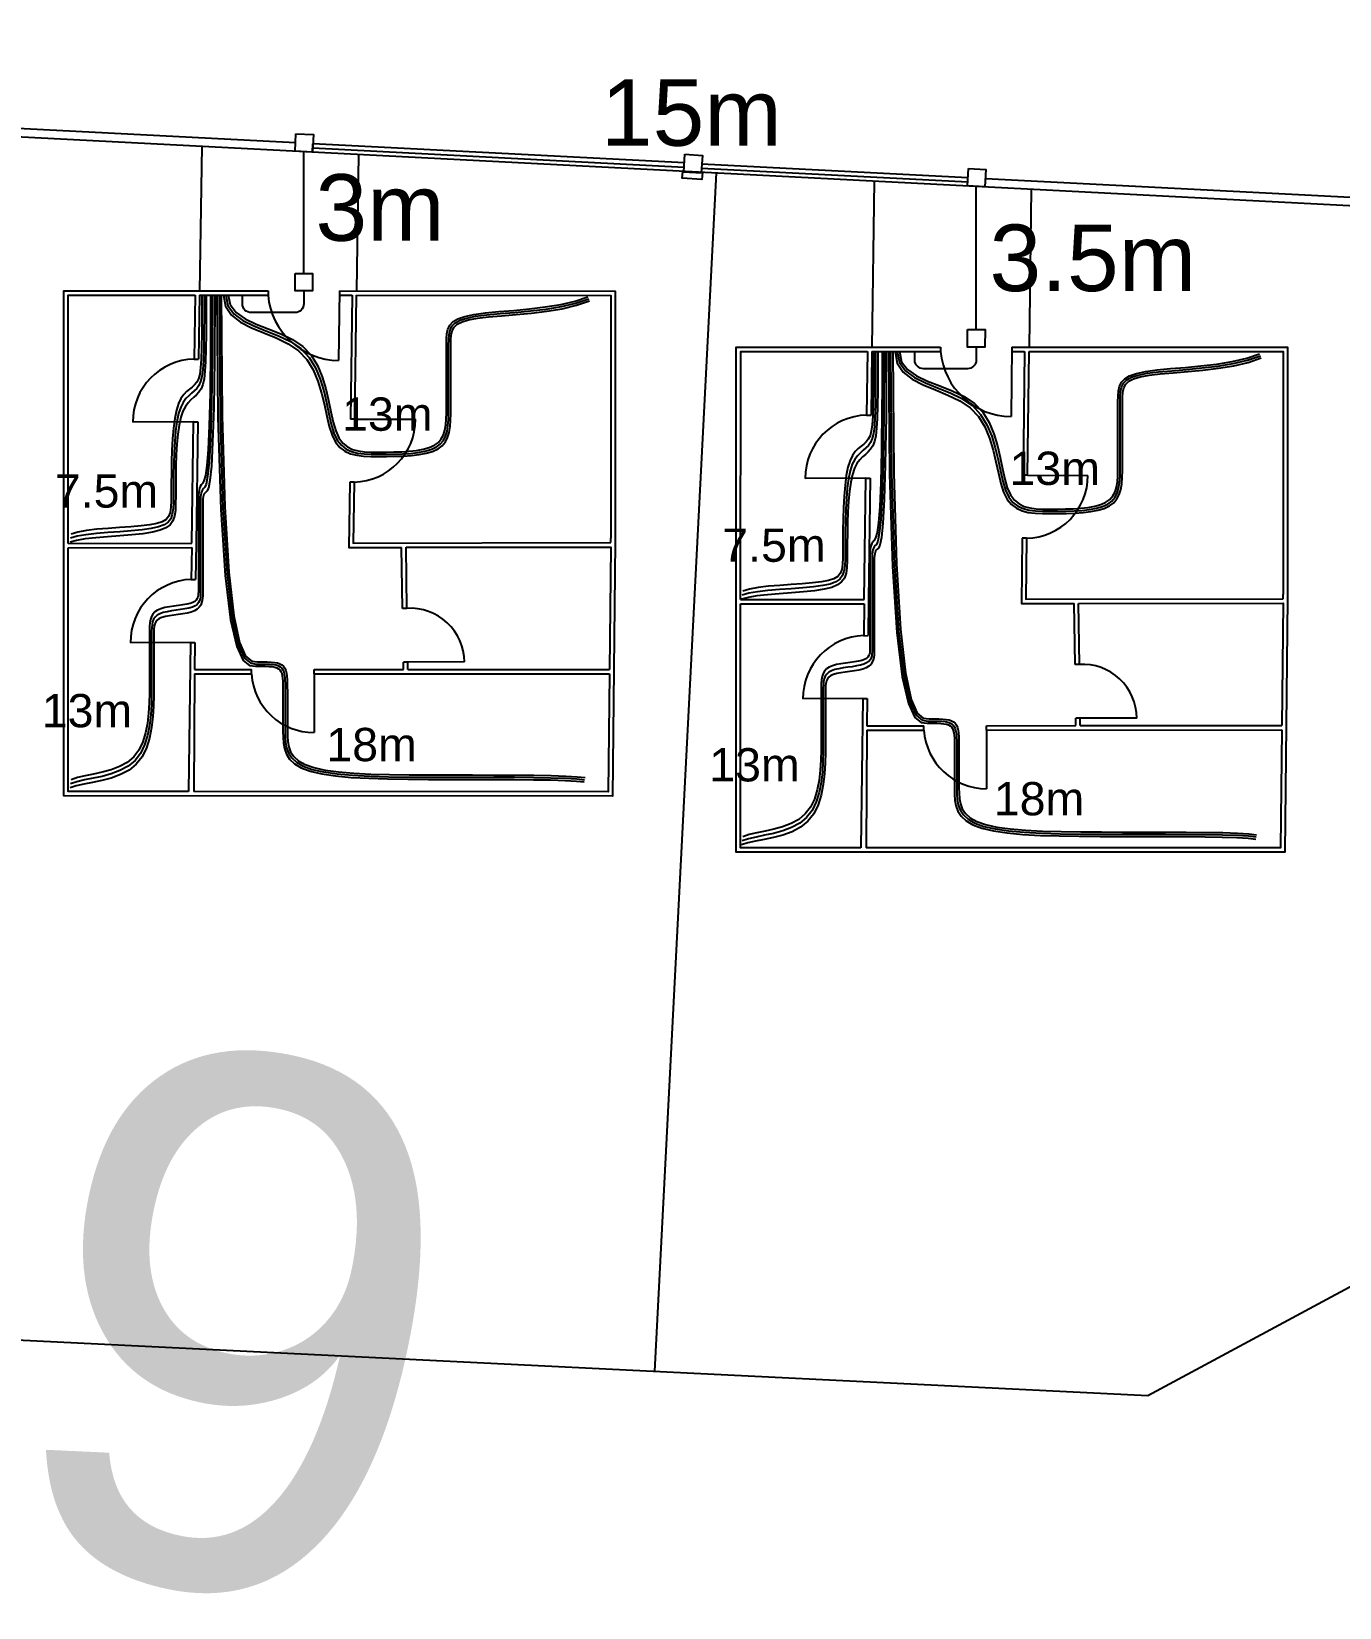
# Model space of a CAD drawing. Header units: millimetres. Extents: x 68 to 789, y 45 to 125.
# Drawn here: x 257.86 to 287.72, y 82.82 to 118.79 of the extents above; entities that cross this region are included whole.
import ezdxf

# ---------------------------------------------------------------- set-up
doc = ezdxf.new("R2010")
doc.units = ezdxf.units.MM
for name, color, linetype in [('CI', 3, 'Continuous'), ('CP', 1, 'Continuous'), ('CS', 2, 'Continuous'), ('Finca', 7, 'Continuous')]:
    doc.layers.add(name, color=color, linetype=linetype)
doc.styles.get("Standard").update_dxf_attribs({"font": 'arial.ttf'})

msp = doc.modelspace()

# ---------------------------------------------------------------- linework, layer by layer
at = {"layer": 'CI'}
for points in [[(262.042, 112.772), (262.036, 111.316), (262.019, 110.206), (261.995, 109.41), (261.965, 108.874), (261.931, 108.545), (261.897, 108.371), (261.865, 108.299), (261.836, 108.276), (261.813, 108.257), (261.796, 108.233), (261.784, 108.204), (261.776, 108.169), (261.771, 108.127), (261.769, 108.079), (261.768, 108.023), (261.768, 107.958), (261.768, 107.885), (261.768, 107.805), (261.768, 107.717), (261.768, 107.623), (261.768, 107.524), (261.768, 107.42), (261.768, 107.313), (261.768, 107.203), (261.768, 107.092), (261.768, 106.98), (261.768, 106.87), (261.768, 106.763), (261.768, 106.66), (261.768, 106.562), (261.768, 106.472), (261.768, 106.391), (261.768, 106.32), (261.768, 106.257), (261.768, 106.201), (261.768, 106.15), (261.768, 106.103), (261.768, 106.057), (261.768, 106.011), (261.768, 105.962), (261.767, 105.911), (261.765, 105.857), (261.758, 105.803), (261.744, 105.749), (261.722, 105.697), (261.689, 105.649), (261.643, 105.606), (261.582, 105.57), (261.504, 105.541), (261.413, 105.519), (261.314, 105.501), (261.21, 105.486), (261.106, 105.472), (261.006, 105.458), (260.915, 105.441), (260.838, 105.419), (260.776, 105.393), (260.73, 105.359), (260.697, 105.319), (260.675, 105.271), (260.662, 105.216), (260.655, 105.152), (260.652, 105.08), (260.652, 104.999), (260.652, 104.908), (260.652, 104.805), (260.652, 104.69), (260.652, 104.56), (260.652, 104.414), (260.652, 104.251), (260.652, 104.068), (260.652, 103.864), (260.651, 103.639), (260.646, 103.398), (260.631, 103.151), (260.602, 102.903), (260.554, 102.664), (260.483, 102.439), (260.384, 102.238), (260.252, 102.067), (260.086, 101.933), (259.892, 101.83), (259.681, 101.752), (259.464, 101.694), (259.251, 101.649), (259.052, 101.611), (258.878, 101.573), (258.739, 101.529)], [(261.848, 112.772), (261.848, 112.32), (261.846, 111.891), (261.842, 111.54), (261.833, 111.26), (261.819, 111.039), (261.799, 110.868), (261.77, 110.738), (261.732, 110.639), (261.683, 110.562), (261.626, 110.499), (261.564, 110.443), (261.499, 110.385), (261.434, 110.318), (261.372, 110.234), (261.315, 110.126), (261.267, 109.986), (261.229, 109.809), (261.2, 109.602), (261.179, 109.372), (261.165, 109.128), (261.157, 108.88), (261.153, 108.636), (261.151, 108.404), (261.151, 108.194), (261.15, 108.012), (261.143, 107.857), (261.123, 107.728), (261.085, 107.62), (261.022, 107.533), (260.928, 107.462), (260.797, 107.407), (260.623, 107.363), (260.403, 107.329), (260.149, 107.302), (259.875, 107.279), (259.596, 107.258), (259.329, 107.236), (259.086, 107.21), (258.885, 107.177), (258.739, 107.136)], [(261.798, 112.772), (261.798, 112.322), (261.796, 111.899), (261.792, 111.558), (261.783, 111.288), (261.769, 111.079), (261.749, 110.921), (261.72, 110.803), (261.682, 110.714), (261.633, 110.645), (261.576, 110.589), (261.514, 110.536), (261.449, 110.479), (261.384, 110.412), (261.322, 110.327), (261.265, 110.215), (261.217, 110.07), (261.179, 109.886), (261.15, 109.67), (261.129, 109.432), (261.115, 109.18), (261.107, 108.925), (261.103, 108.675), (261.101, 108.439), (261.101, 108.227), (261.1, 108.047), (261.093, 107.896), (261.074, 107.772), (261.037, 107.672), (260.977, 107.593), (260.887, 107.531), (260.761, 107.483), (260.593, 107.447), (260.382, 107.418), (260.136, 107.395), (259.872, 107.375), (259.602, 107.355), (259.341, 107.333), (259.102, 107.306), (258.901, 107.272), (258.75, 107.228)], [(261.992, 112.772), (261.986, 111.349), (261.969, 110.263), (261.945, 109.484), (261.915, 108.959), (261.881, 108.636), (261.847, 108.463), (261.815, 108.388), (261.786, 108.359), (261.763, 108.333), (261.746, 108.301), (261.734, 108.263), (261.726, 108.219), (261.721, 108.168), (261.719, 108.111), (261.718, 108.046), (261.718, 107.975), (261.718, 107.897), (261.718, 107.812), (261.718, 107.721), (261.718, 107.625), (261.718, 107.525), (261.718, 107.42), (261.718, 107.313), (261.718, 107.203), (261.718, 107.092), (261.718, 106.98), (261.718, 106.87), (261.718, 106.763), (261.718, 106.66), (261.718, 106.562), (261.718, 106.472), (261.718, 106.391), (261.718, 106.32), (261.718, 106.257), (261.718, 106.202), (261.718, 106.153), (261.718, 106.107), (261.718, 106.064), (261.718, 106.022), (261.718, 105.979), (261.717, 105.935), (261.715, 105.889), (261.708, 105.843), (261.694, 105.799), (261.672, 105.756), (261.639, 105.717), (261.593, 105.682), (261.532, 105.653), (261.454, 105.63), (261.363, 105.611), (261.264, 105.596), (261.16, 105.582), (261.056, 105.567), (260.956, 105.55), (260.865, 105.529), (260.788, 105.503), (260.726, 105.469), (260.68, 105.427), (260.647, 105.378), (260.625, 105.321), (260.612, 105.257), (260.605, 105.184), (260.602, 105.104), (260.602, 105.015), (260.602, 104.919), (260.602, 104.812), (260.602, 104.695), (260.602, 104.564), (260.602, 104.419), (260.602, 104.258), (260.602, 104.079), (260.602, 103.88), (260.601, 103.662), (260.596, 103.43), (260.582, 103.192), (260.554, 102.953), (260.509, 102.723), (260.442, 102.508), (260.348, 102.314), (260.222, 102.151), (260.064, 102.021), (259.879, 101.923), (259.678, 101.848), (259.469, 101.791), (259.263, 101.747), (259.068, 101.708), (258.894, 101.668), (258.751, 101.621)], [(261.948, 112.772), (261.948, 112.636), (261.948, 112.518), (261.948, 112.431), (261.948, 112.37), (261.947, 112.327), (261.947, 112.297), (261.947, 112.273), (261.947, 112.248), (261.947, 112.218), (261.947, 112.183), (261.947, 112.145), (261.947, 112.105), (261.947, 112.065), (261.946, 112.027), (261.946, 111.992), (261.946, 111.962), (261.946, 111.938), (261.946, 111.919), (261.946, 111.903), (261.946, 111.888), (261.946, 111.872), (261.946, 111.854), (261.945, 111.831), (261.945, 111.802), (261.944, 111.766), (261.944, 111.724), (261.943, 111.68), (261.943, 111.638), (261.942, 111.599), (261.942, 111.567), (261.942, 111.546), (261.942, 111.537), (261.936, 110.541), (261.919, 109.792), (261.895, 109.253), (261.865, 108.888), (261.831, 108.66), (261.797, 108.534), (261.765, 108.474), (261.736, 108.442), (261.713, 108.409), (261.696, 108.369), (261.684, 108.322), (261.676, 108.269), (261.671, 108.209), (261.669, 108.142), (261.668, 108.07), (261.668, 107.992), (261.668, 107.908), (261.668, 107.819), (261.668, 107.725), (261.668, 107.627), (261.668, 107.526), (261.668, 107.421), (261.668, 107.313), (261.668, 107.203), (261.668, 107.092), (261.668, 106.98), (261.668, 106.87), (261.668, 106.763), (261.668, 106.66), (261.668, 106.562), (261.668, 106.472), (261.668, 106.391), (261.668, 106.32), (261.668, 106.258), (261.668, 106.203), (261.668, 106.155), (261.668, 106.111), (261.668, 106.071), (261.668, 106.033), (261.668, 105.996), (261.667, 105.958), (261.665, 105.921), (261.658, 105.884), (261.644, 105.849), (261.622, 105.816), (261.589, 105.785), (261.543, 105.759), (261.482, 105.736), (261.404, 105.719), (261.313, 105.704), (261.214, 105.691), (261.11, 105.678), (261.006, 105.662), (260.906, 105.643), (260.815, 105.618), (260.738, 105.586), (260.676, 105.545), (260.63, 105.496), (260.597, 105.437), (260.575, 105.371), (260.562, 105.297), (260.555, 105.216), (260.552, 105.127), (260.552, 105.032), (260.552, 104.93), (260.552, 104.82), (260.552, 104.7), (260.552, 104.569), (260.552, 104.424), (260.552, 104.265), (260.552, 104.09), (260.552, 103.897), (260.551, 103.686), (260.546, 103.462), (260.533, 103.232), (260.507, 103.003), (260.464, 102.782), (260.4, 102.576), (260.311, 102.391), (260.192, 102.234), (260.042, 102.11), (259.867, 102.015), (259.675, 101.943), (259.475, 101.888), (259.275, 101.844), (259.084, 101.804), (258.91, 101.763), (258.762, 101.714)], [(261.748, 112.772), (261.748, 112.324), (261.746, 111.907), (261.742, 111.575), (261.733, 111.316), (261.719, 111.119), (261.699, 110.973), (261.67, 110.867), (261.632, 110.789), (261.583, 110.729), (261.526, 110.678), (261.464, 110.629), (261.399, 110.574), (261.334, 110.507), (261.272, 110.419), (261.215, 110.304), (261.167, 110.153), (261.129, 109.962), (261.1, 109.739), (261.079, 109.492), (261.065, 109.233), (261.057, 108.97), (261.053, 108.714), (261.051, 108.474), (261.051, 108.261), (261.05, 108.081), (261.043, 107.935), (261.025, 107.817), (260.99, 107.724), (260.932, 107.653), (260.845, 107.599), (260.724, 107.559), (260.563, 107.53), (260.36, 107.507), (260.124, 107.488), (259.869, 107.471), (259.607, 107.452), (259.352, 107.43), (259.118, 107.403), (258.917, 107.367), (258.762, 107.321)], [(262.092, 112.772), (262.116, 109.99), (262.182, 107.885), (262.281, 106.377), (262.406, 105.366), (262.546, 104.753), (262.694, 104.438), (262.84, 104.322), (262.977, 104.305), (263.096, 104.305), (263.197, 104.304), (263.283, 104.301), (263.355, 104.295), (263.414, 104.285), (263.462, 104.269), (263.5, 104.248), (263.53, 104.22), (263.553, 104.184), (263.571, 104.141), (263.583, 104.089), (263.592, 104.03), (263.597, 103.964), (263.599, 103.89), (263.6, 103.809), (263.601, 103.721), (263.601, 103.626), (263.601, 103.524), (263.601, 103.417), (263.601, 103.304), (263.601, 103.187), (263.601, 103.066), (263.601, 102.941), (263.601, 102.812), (263.602, 102.682), (263.61, 102.552), (263.633, 102.424), (263.679, 102.301), (263.753, 102.185), (263.864, 102.08), (264.018, 101.987), (264.224, 101.908), (264.486, 101.847), (264.8, 101.801), (265.16, 101.768), (265.559, 101.746), (265.991, 101.732), (266.449, 101.725), (266.927, 101.723), (267.419, 101.722), (267.917, 101.722), (268.408, 101.721), (268.88, 101.719), (269.319, 101.715), (269.712, 101.708), (270.045, 101.697), (270.305, 101.683), (270.48, 101.663)], [(262.142, 112.772), (262.165, 110.007), (262.228, 107.914), (262.323, 106.415), (262.443, 105.41), (262.578, 104.8), (262.721, 104.487), (262.864, 104.372), (262.997, 104.355), (263.116, 104.355), (263.219, 104.354), (263.307, 104.35), (263.382, 104.344), (263.444, 104.333), (263.496, 104.316), (263.538, 104.293), (263.572, 104.262), (263.598, 104.223), (263.617, 104.175), (263.631, 104.119), (263.641, 104.055), (263.646, 103.984), (263.649, 103.906), (263.65, 103.821), (263.651, 103.729), (263.651, 103.631), (263.651, 103.528), (263.651, 103.419), (263.651, 103.306), (263.651, 103.19), (263.651, 103.069), (263.651, 102.946), (263.651, 102.821), (263.652, 102.694), (263.66, 102.567), (263.683, 102.444), (263.727, 102.326), (263.801, 102.215), (263.91, 102.114), (264.063, 102.025), (264.266, 101.95), (264.524, 101.891), (264.835, 101.847), (265.19, 101.816), (265.584, 101.795), (266.011, 101.782), (266.465, 101.775), (266.94, 101.773), (267.428, 101.772), (267.924, 101.772), (268.414, 101.771), (268.885, 101.769), (269.324, 101.765), (269.717, 101.758), (270.051, 101.747), (270.313, 101.732), (270.488, 101.713)], [(262.192, 112.772), (262.213, 110.023), (262.274, 107.943), (262.365, 106.453), (262.48, 105.454), (262.61, 104.848), (262.748, 104.536), (262.887, 104.422), (263.018, 104.405), (263.136, 104.405), (263.24, 104.404), (263.33, 104.4), (263.408, 104.393), (263.475, 104.38), (263.531, 104.362), (263.576, 104.337), (263.613, 104.304), (263.642, 104.261), (263.664, 104.209), (263.679, 104.149), (263.69, 104.08), (263.696, 104.004), (263.699, 103.922), (263.7, 103.832), (263.701, 103.737), (263.701, 103.637), (263.701, 103.531), (263.701, 103.422), (263.701, 103.309), (263.701, 103.192), (263.701, 103.073), (263.701, 102.952), (263.701, 102.829), (263.702, 102.706), (263.71, 102.583), (263.733, 102.464), (263.776, 102.351), (263.849, 102.245), (263.957, 102.148), (264.107, 102.063), (264.308, 101.992), (264.563, 101.936), (264.869, 101.894), (265.22, 101.864), (265.609, 101.844), (266.032, 101.831), (266.482, 101.825), (266.952, 101.823), (267.438, 101.822), (267.931, 101.822), (268.419, 101.821), (268.89, 101.819), (269.328, 101.815), (269.722, 101.808), (270.057, 101.797), (270.32, 101.782), (270.497, 101.762)], [(262.245, 112.772), (262.292, 112.525), (262.429, 112.319), (262.634, 112.158), (262.885, 112.028), (263.163, 111.912), (263.448, 111.797), (263.719, 111.666), (263.957, 111.505), (264.146, 111.304), (264.291, 111.068), (264.4, 110.81), (264.482, 110.54), (264.546, 110.271), (264.601, 110.013), (264.657, 109.777), (264.721, 109.575), (264.802, 109.416), (264.9, 109.297), (265.014, 109.211), (265.142, 109.153), (265.284, 109.119), (265.439, 109.101), (265.605, 109.094), (265.782, 109.093), (265.967, 109.093), (266.157, 109.096), (266.347, 109.102), (266.533, 109.115), (266.71, 109.135), (266.873, 109.165), (267.018, 109.208), (267.141, 109.265), (267.237, 109.337), (267.309, 109.425), (267.361, 109.527), (267.396, 109.643), (267.417, 109.773), (267.428, 109.915), (267.432, 110.069), (267.432, 110.234), (267.432, 110.408), (267.432, 110.59), (267.432, 110.775), (267.432, 110.959), (267.432, 111.14), (267.432, 111.312), (267.432, 111.474), (267.432, 111.621), (267.434, 111.751), (267.442, 111.863), (267.464, 111.96), (267.508, 112.042), (267.581, 112.111), (267.689, 112.168), (267.84, 112.214), (268.04, 112.251), (268.294, 112.28), (268.593, 112.306), (268.923, 112.333), (269.272, 112.365), (269.627, 112.408), (269.976, 112.466), (270.306, 112.543), (270.603, 112.644)], [(262.296, 112.772), (262.342, 112.542), (262.479, 112.348), (262.684, 112.196), (262.935, 112.072), (263.213, 111.96), (263.498, 111.846), (263.769, 111.716), (264.007, 111.555), (264.196, 111.354), (264.341, 111.118), (264.449, 110.86), (264.531, 110.59), (264.594, 110.321), (264.648, 110.063), (264.701, 109.827), (264.763, 109.625), (264.84, 109.466), (264.934, 109.347), (265.043, 109.261), (265.166, 109.203), (265.302, 109.169), (265.451, 109.151), (265.611, 109.144), (265.782, 109.143), (265.961, 109.143), (266.145, 109.146), (266.329, 109.152), (266.509, 109.163), (266.681, 109.183), (266.839, 109.212), (266.98, 109.252), (267.099, 109.306), (267.193, 109.375), (267.263, 109.459), (267.313, 109.557), (267.347, 109.668), (267.367, 109.793), (267.378, 109.931), (267.382, 110.08), (267.382, 110.242), (267.382, 110.414), (267.382, 110.594), (267.382, 110.777), (267.382, 110.961), (267.382, 111.142), (267.382, 111.316), (267.382, 111.48), (267.382, 111.63), (267.384, 111.762), (267.392, 111.879), (267.415, 111.98), (267.46, 112.067), (267.533, 112.14), (267.643, 112.202), (267.796, 112.252), (268, 112.293), (268.259, 112.325), (268.562, 112.352), (268.897, 112.38), (269.25, 112.414), (269.608, 112.457), (269.959, 112.514), (270.289, 112.59), (270.584, 112.69)], [(262.346, 112.772), (262.392, 112.558), (262.529, 112.377), (262.734, 112.234), (262.985, 112.115), (263.263, 112.007), (263.548, 111.895), (263.819, 111.766), (264.057, 111.605), (264.246, 111.404), (264.391, 111.168), (264.499, 110.91), (264.579, 110.64), (264.642, 110.371), (264.694, 110.113), (264.745, 109.877), (264.804, 109.675), (264.878, 109.516), (264.968, 109.397), (265.072, 109.311), (265.19, 109.253), (265.321, 109.219), (265.463, 109.201), (265.617, 109.194), (265.782, 109.193), (265.954, 109.193), (266.132, 109.195), (266.311, 109.201), (266.485, 109.212), (266.652, 109.231), (266.805, 109.258), (266.942, 109.297), (267.057, 109.348), (267.148, 109.413), (267.216, 109.493), (267.265, 109.586), (267.298, 109.693), (267.318, 109.813), (267.328, 109.947), (267.332, 110.092), (267.332, 110.25), (267.332, 110.42), (267.332, 110.597), (267.332, 110.78), (267.332, 110.963), (267.332, 111.145), (267.332, 111.32), (267.332, 111.485), (267.332, 111.638), (267.334, 111.774), (267.342, 111.895), (267.366, 112), (267.411, 112.092), (267.486, 112.17), (267.597, 112.236), (267.753, 112.29), (267.96, 112.334), (268.223, 112.369), (268.531, 112.399), (268.87, 112.428), (269.228, 112.462), (269.589, 112.505), (269.942, 112.562), (270.272, 112.638), (270.565, 112.737)], [(277.183, 111.49), (277.182, 111.018), (277.181, 110.589), (277.177, 110.239), (277.168, 109.958), (277.154, 109.737), (277.134, 109.566), (277.105, 109.436), (277.066, 109.337), (277.018, 109.26), (276.961, 109.197), (276.899, 109.141), (276.834, 109.083), (276.769, 109.016), (276.707, 108.932), (276.65, 108.824), (276.602, 108.684), (276.563, 108.508), (276.535, 108.3), (276.514, 108.07), (276.5, 107.826), (276.492, 107.578), (276.487, 107.334), (276.486, 107.102), (276.486, 106.892), (276.485, 106.71), (276.477, 106.555), (276.458, 106.426), (276.42, 106.318), (276.357, 106.231), (276.263, 106.16), (276.132, 106.105), (275.958, 106.061), (275.738, 106.027), (275.484, 106), (275.21, 105.978), (274.931, 105.956), (274.663, 105.934), (274.421, 105.908), (274.22, 105.876), (274.073, 105.834)], [(277.376, 111.49), (277.37, 110.014), (277.354, 108.904), (277.329, 108.108), (277.299, 107.572), (277.266, 107.243), (277.232, 107.069), (277.199, 106.997), (277.171, 106.974), (277.148, 106.955), (277.131, 106.931), (277.119, 106.902), (277.111, 106.867), (277.106, 106.826), (277.103, 106.777), (277.103, 106.721), (277.102, 106.657), (277.102, 106.584), (277.102, 106.503), (277.102, 106.415), (277.102, 106.321), (277.102, 106.222), (277.102, 106.118), (277.102, 106.011), (277.102, 105.902), (277.102, 105.79), (277.102, 105.679), (277.102, 105.568), (277.102, 105.461), (277.102, 105.358), (277.102, 105.26), (277.102, 105.17), (277.102, 105.089), (277.102, 105.018), (277.102, 104.955), (277.102, 104.899), (277.102, 104.849), (277.102, 104.801), (277.102, 104.755), (277.102, 104.709), (277.102, 104.661), (277.102, 104.609), (277.1, 104.555), (277.093, 104.501), (277.079, 104.447), (277.057, 104.395), (277.024, 104.347), (276.978, 104.304), (276.916, 104.268), (276.839, 104.239), (276.748, 104.217), (276.648, 104.199), (276.545, 104.184), (276.441, 104.17), (276.341, 104.156), (276.25, 104.139), (276.173, 104.118), (276.111, 104.091), (276.065, 104.057), (276.032, 104.017), (276.01, 103.969), (275.996, 103.914), (275.99, 103.85), (275.987, 103.778), (275.987, 103.697), (275.987, 103.606), (275.987, 103.503), (275.987, 103.388), (275.987, 103.258), (275.987, 103.113), (275.987, 102.949), (275.987, 102.766), (275.987, 102.562), (275.986, 102.337), (275.98, 102.097), (275.966, 101.849), (275.937, 101.602), (275.889, 101.362), (275.818, 101.138), (275.719, 100.936), (275.587, 100.766), (275.421, 100.631), (275.227, 100.528), (275.016, 100.451), (274.799, 100.393), (274.586, 100.347), (274.387, 100.309), (274.213, 100.271), (274.074, 100.227)], [(277.326, 111.49), (277.32, 110.047), (277.304, 108.962), (277.279, 108.182), (277.249, 107.657), (277.216, 107.334), (277.182, 107.161), (277.149, 107.086), (277.121, 107.057), (277.098, 107.031), (277.081, 106.999), (277.069, 106.961), (277.061, 106.917), (277.056, 106.866), (277.053, 106.809), (277.053, 106.744), (277.052, 106.673), (277.052, 106.595), (277.052, 106.51), (277.052, 106.419), (277.052, 106.323), (277.052, 106.223), (277.052, 106.119), (277.052, 106.011), (277.052, 105.902), (277.052, 105.79), (277.052, 105.679), (277.052, 105.568), (277.052, 105.461), (277.052, 105.358), (277.052, 105.26), (277.052, 105.17), (277.052, 105.089), (277.052, 105.018), (277.052, 104.956), (277.052, 104.9), (277.052, 104.851), (277.052, 104.805), (277.052, 104.762), (277.052, 104.72), (277.052, 104.677), (277.052, 104.633), (277.05, 104.587), (277.043, 104.541), (277.029, 104.497), (277.007, 104.454), (276.974, 104.415), (276.928, 104.381), (276.866, 104.351), (276.789, 104.328), (276.698, 104.31), (276.598, 104.294), (276.495, 104.28), (276.391, 104.265), (276.291, 104.248), (276.2, 104.228), (276.123, 104.201), (276.061, 104.167), (276.015, 104.125), (275.982, 104.076), (275.96, 104.019), (275.946, 103.955), (275.94, 103.882), (275.937, 103.802), (275.937, 103.714), (275.937, 103.617), (275.937, 103.511), (275.937, 103.393), (275.937, 103.263), (275.937, 103.117), (275.937, 102.956), (275.937, 102.777), (275.937, 102.579), (275.936, 102.36), (275.931, 102.128), (275.917, 101.89), (275.889, 101.652), (275.844, 101.421), (275.777, 101.206), (275.683, 101.013), (275.557, 100.849), (275.399, 100.72), (275.214, 100.621), (275.013, 100.546), (274.804, 100.489), (274.598, 100.445), (274.403, 100.406), (274.229, 100.366), (274.085, 100.32)], [(277.133, 111.49), (277.132, 111.02), (277.131, 110.597), (277.127, 110.256), (277.118, 109.986), (277.104, 109.777), (277.084, 109.619), (277.055, 109.501), (277.016, 109.412), (276.968, 109.344), (276.911, 109.287), (276.849, 109.234), (276.784, 109.178), (276.719, 109.11), (276.657, 109.025), (276.6, 108.913), (276.552, 108.768), (276.513, 108.584), (276.485, 108.368), (276.464, 108.13), (276.45, 107.879), (276.442, 107.623), (276.437, 107.373), (276.436, 107.137), (276.436, 106.925), (276.435, 106.745), (276.428, 106.594), (276.409, 106.47), (276.372, 106.37), (276.312, 106.291), (276.222, 106.229), (276.096, 106.181), (275.928, 106.145), (275.716, 106.116), (275.471, 106.093), (275.207, 106.073), (274.937, 106.053), (274.675, 106.031), (274.437, 106.005), (274.236, 105.971), (274.085, 105.927)], [(277.083, 111.49), (277.082, 111.023), (277.081, 110.605), (277.077, 110.273), (277.068, 110.014), (277.054, 109.817), (277.034, 109.672), (277.005, 109.565), (276.966, 109.487), (276.918, 109.427), (276.861, 109.376), (276.799, 109.327), (276.734, 109.272), (276.669, 109.205), (276.607, 109.117), (276.55, 109.002), (276.502, 108.851), (276.463, 108.66), (276.435, 108.437), (276.414, 108.19), (276.4, 107.931), (276.392, 107.668), (276.387, 107.412), (276.386, 107.172), (276.386, 106.959), (276.385, 106.78), (276.378, 106.633), (276.36, 106.515), (276.325, 106.422), (276.267, 106.351), (276.18, 106.297), (276.059, 106.258), (275.898, 106.228), (275.695, 106.205), (275.459, 106.186), (275.203, 106.169), (274.942, 106.15), (274.687, 106.129), (274.453, 106.101), (274.252, 106.065), (274.097, 106.019)], [(277.283, 111.49), (277.283, 111.334), (277.282, 111.216), (277.282, 111.129), (277.282, 111.068), (277.282, 111.025), (277.282, 110.995), (277.282, 110.971), (277.282, 110.946), (277.282, 110.916), (277.282, 110.881), (277.282, 110.843), (277.282, 110.803), (277.281, 110.763), (277.281, 110.725), (277.281, 110.69), (277.281, 110.66), (277.281, 110.636), (277.281, 110.617), (277.281, 110.601), (277.281, 110.586), (277.281, 110.57), (277.28, 110.552), (277.28, 110.529), (277.28, 110.5), (277.279, 110.464), (277.279, 110.422), (277.278, 110.378), (277.278, 110.336), (277.277, 110.297), (277.277, 110.265), (277.277, 110.244), (277.276, 110.236), (277.27, 109.24), (277.254, 108.49), (277.229, 107.951), (277.199, 107.586), (277.166, 107.358), (277.132, 107.233), (277.099, 107.172), (277.071, 107.14), (277.048, 107.107), (277.031, 107.067), (277.019, 107.021), (277.011, 106.967), (277.006, 106.907), (277.003, 106.841), (277.003, 106.768), (277.002, 106.69), (277.002, 106.606), (277.002, 106.517), (277.002, 106.423), (277.002, 106.325), (277.002, 106.224), (277.002, 106.119), (277.002, 106.011), (277.002, 105.902), (277.002, 105.79), (277.002, 105.679), (277.002, 105.568), (277.002, 105.461), (277.002, 105.358), (277.002, 105.26), (277.002, 105.17), (277.002, 105.089), (277.002, 105.018), (277.002, 104.956), (277.002, 104.901), (277.002, 104.853), (277.002, 104.809), (277.002, 104.769), (277.002, 104.731), (277.002, 104.694), (277.002, 104.656), (277, 104.619), (276.993, 104.582), (276.979, 104.547), (276.957, 104.514), (276.924, 104.484), (276.878, 104.457), (276.816, 104.435), (276.739, 104.417), (276.648, 104.402), (276.548, 104.389), (276.445, 104.376), (276.341, 104.36), (276.241, 104.341), (276.15, 104.316), (276.073, 104.284), (276.011, 104.243), (275.965, 104.194), (275.932, 104.136), (275.91, 104.069), (275.896, 103.995), (275.89, 103.914), (275.887, 103.826), (275.887, 103.73), (275.887, 103.628), (275.887, 103.518), (275.887, 103.398), (275.887, 103.267), (275.887, 103.122), (275.887, 102.964), (275.887, 102.788), (275.887, 102.595), (275.886, 102.384), (275.881, 102.16), (275.868, 101.93), (275.842, 101.702), (275.799, 101.48), (275.735, 101.274), (275.646, 101.089), (275.527, 100.932), (275.377, 100.808), (275.202, 100.714), (275.01, 100.642), (274.81, 100.586), (274.61, 100.542), (274.419, 100.502), (274.245, 100.461), (274.097, 100.412)], [(277.426, 111.49), (277.45, 108.689), (277.517, 106.584), (277.616, 105.075), (277.741, 104.064), (277.881, 103.451), (278.029, 103.136), (278.175, 103.02), (278.311, 103.003), (278.431, 103.003), (278.532, 103.002), (278.618, 102.999), (278.69, 102.993), (278.749, 102.983), (278.797, 102.968), (278.835, 102.946), (278.865, 102.918), (278.888, 102.883), (278.906, 102.839), (278.918, 102.787), (278.927, 102.728), (278.932, 102.662), (278.934, 102.588), (278.935, 102.507), (278.935, 102.419), (278.935, 102.324), (278.935, 102.222), (278.935, 102.115), (278.935, 102.003), (278.935, 101.885), (278.935, 101.764), (278.935, 101.639), (278.935, 101.51), (278.937, 101.38), (278.945, 101.25), (278.968, 101.122), (279.013, 100.999), (279.088, 100.883), (279.199, 100.778), (279.353, 100.685), (279.559, 100.607), (279.821, 100.545), (280.135, 100.499), (280.495, 100.466), (280.894, 100.444), (281.326, 100.43), (281.784, 100.423), (282.262, 100.421), (282.754, 100.42), (283.251, 100.42), (283.743, 100.42), (284.215, 100.417), (284.654, 100.413), (285.047, 100.406), (285.38, 100.396), (285.64, 100.381), (285.815, 100.361)], [(277.476, 111.49), (277.499, 108.705), (277.563, 106.612), (277.658, 105.113), (277.778, 104.108), (277.913, 103.498), (278.056, 103.185), (278.199, 103.07), (278.332, 103.053), (278.451, 103.053), (278.553, 103.052), (278.642, 103.049), (278.717, 103.042), (278.779, 103.031), (278.831, 103.014), (278.873, 102.991), (278.907, 102.96), (278.933, 102.921), (278.952, 102.873), (278.966, 102.817), (278.976, 102.753), (278.981, 102.682), (278.984, 102.604), (278.985, 102.519), (278.985, 102.427), (278.985, 102.329), (278.985, 102.226), (278.985, 102.118), (278.985, 102.005), (278.985, 101.888), (278.985, 101.767), (278.985, 101.644), (278.985, 101.519), (278.987, 101.392), (278.995, 101.266), (279.018, 101.142), (279.062, 101.024), (279.136, 100.913), (279.245, 100.812), (279.398, 100.723), (279.601, 100.648), (279.859, 100.59), (280.169, 100.546), (280.525, 100.514), (280.919, 100.493), (281.346, 100.48), (281.8, 100.473), (282.275, 100.471), (282.763, 100.47), (283.258, 100.47), (283.748, 100.47), (284.22, 100.467), (284.659, 100.463), (285.052, 100.456), (285.386, 100.445), (285.647, 100.43), (285.823, 100.411)], [(277.526, 111.49), (277.548, 108.722), (277.609, 106.641), (277.7, 105.151), (277.815, 104.152), (277.945, 103.546), (278.083, 103.235), (278.222, 103.12), (278.353, 103.103), (278.471, 103.103), (278.575, 103.102), (278.665, 103.098), (278.743, 103.091), (278.81, 103.079), (278.865, 103.061), (278.911, 103.035), (278.948, 103.002), (278.977, 102.959), (278.999, 102.907), (279.014, 102.847), (279.025, 102.778), (279.031, 102.702), (279.034, 102.62), (279.035, 102.531), (279.035, 102.435), (279.035, 102.335), (279.035, 102.23), (279.035, 102.12), (279.035, 102.007), (279.035, 101.89), (279.035, 101.771), (279.035, 101.65), (279.035, 101.527), (279.037, 101.404), (279.045, 101.281), (279.067, 101.162), (279.111, 101.049), (279.184, 100.943), (279.291, 100.846), (279.442, 100.761), (279.642, 100.69), (279.898, 100.634), (280.204, 100.592), (280.554, 100.562), (280.944, 100.542), (281.367, 100.529), (281.817, 100.523), (282.287, 100.521), (282.773, 100.52), (283.266, 100.52), (283.754, 100.52), (284.224, 100.517), (284.663, 100.513), (285.057, 100.506), (285.392, 100.495), (285.655, 100.48), (285.832, 100.46)], [(277.576, 111.49), (277.627, 111.223), (277.764, 111.017), (277.969, 110.857), (278.22, 110.726), (278.498, 110.61), (278.783, 110.495), (279.054, 110.364), (279.292, 110.203), (279.481, 110.002), (279.626, 109.766), (279.734, 109.508), (279.816, 109.238), (279.881, 108.969), (279.936, 108.711), (279.991, 108.475), (280.056, 108.274), (280.137, 108.114), (280.235, 107.995), (280.348, 107.909), (280.477, 107.852), (280.619, 107.817), (280.774, 107.799), (280.94, 107.792), (281.116, 107.791), (281.302, 107.792), (281.492, 107.794), (281.682, 107.8), (281.868, 107.813), (282.045, 107.833), (282.208, 107.864), (282.353, 107.906), (282.476, 107.963), (282.572, 108.035), (282.644, 108.123), (282.696, 108.225), (282.731, 108.341), (282.752, 108.471), (282.763, 108.613), (282.767, 108.767), (282.767, 108.932), (282.767, 109.106), (282.767, 109.288), (282.767, 109.473), (282.767, 109.657), (282.767, 109.838), (282.767, 110.011), (282.767, 110.172), (282.767, 110.319), (282.768, 110.449), (282.777, 110.561), (282.799, 110.658), (282.843, 110.74), (282.916, 110.809), (283.024, 110.866), (283.174, 110.912), (283.375, 110.949), (283.629, 110.978), (283.928, 111.004), (284.258, 111.031), (284.607, 111.063), (284.962, 111.106), (285.311, 111.164), (285.641, 111.241), (285.938, 111.342)], [(277.626, 111.49), (277.677, 111.24), (277.814, 111.046), (278.019, 110.894), (278.27, 110.77), (278.548, 110.658), (278.833, 110.544), (279.104, 110.414), (279.342, 110.253), (279.531, 110.052), (279.675, 109.816), (279.784, 109.558), (279.865, 109.288), (279.929, 109.019), (279.982, 108.761), (280.036, 108.525), (280.098, 108.324), (280.175, 108.164), (280.269, 108.045), (280.378, 107.959), (280.501, 107.902), (280.637, 107.867), (280.786, 107.849), (280.946, 107.842), (281.116, 107.841), (281.296, 107.842), (281.479, 107.844), (281.664, 107.85), (281.844, 107.862), (282.016, 107.881), (282.174, 107.91), (282.315, 107.951), (282.434, 108.005), (282.527, 108.073), (282.598, 108.157), (282.648, 108.255), (282.682, 108.366), (282.702, 108.491), (282.713, 108.629), (282.717, 108.779), (282.717, 108.94), (282.717, 109.112), (282.717, 109.292), (282.717, 109.475), (282.717, 109.659), (282.717, 109.84), (282.717, 110.014), (282.717, 110.178), (282.717, 110.328), (282.718, 110.461), (282.727, 110.577), (282.75, 110.678), (282.795, 110.765), (282.868, 110.839), (282.978, 110.9), (283.131, 110.95), (283.335, 110.991), (283.593, 111.023), (283.897, 111.05), (284.231, 111.079), (284.585, 111.112), (284.943, 111.155), (285.294, 111.212), (285.624, 111.289), (285.919, 111.389)], [(277.676, 111.49), (277.727, 111.256), (277.864, 111.075), (278.069, 110.932), (278.32, 110.813), (278.598, 110.705), (278.883, 110.593), (279.154, 110.464), (279.392, 110.303), (279.581, 110.102), (279.725, 109.866), (279.834, 109.608), (279.914, 109.338), (279.977, 109.069), (280.029, 108.811), (280.08, 108.575), (280.139, 108.374), (280.213, 108.214), (280.303, 108.095), (280.407, 108.009), (280.525, 107.952), (280.656, 107.917), (280.798, 107.899), (280.952, 107.892), (281.116, 107.891), (281.289, 107.892), (281.467, 107.894), (281.646, 107.899), (281.82, 107.911), (281.986, 107.929), (282.14, 107.957), (282.277, 107.995), (282.392, 108.046), (282.483, 108.111), (282.551, 108.191), (282.6, 108.284), (282.633, 108.391), (282.653, 108.512), (282.663, 108.645), (282.667, 108.79), (282.667, 108.948), (282.667, 109.118), (282.667, 109.295), (282.667, 109.478), (282.667, 109.661), (282.667, 109.843), (282.667, 110.018), (282.667, 110.184), (282.667, 110.336), (282.669, 110.472), (282.677, 110.593), (282.7, 110.699), (282.746, 110.79), (282.821, 110.868), (282.932, 110.934), (283.088, 110.989), (283.295, 111.032), (283.558, 111.067), (283.865, 111.097), (284.205, 111.126), (284.562, 111.16), (284.924, 111.203), (285.277, 111.26), (285.607, 111.336), (285.9, 111.435)]]:
    msp.add_lwpolyline(points, dxfattribs=at)
at = {"layer": 'CP'}
for points in [[(263.886, 116.25), (247.653, 117.09)], [(272.766, 115.791), (264.286, 116.23)], [(279.24, 115.453), (273.165, 115.764)], [(313.575, 113.694), (279.64, 115.432)]]:
    msp.add_lwpolyline(points, dxfattribs=at)
for points in [[(272.779, 115.99), (273.179, 115.963), (273.151, 115.564), (272.752, 115.591)], [(273.176, 115.563), (273.166, 115.413), (272.717, 115.443), (272.727, 115.593)]]:
    msp.add_lwpolyline(points, close=True, dxfattribs=at)
at = {"layer": 'CS'}
for p, q in [((264.276, 116.039), (264.286, 116.23)), ((264.077, 113.271), (264.076, 116.049)), ((264.281, 116.134), (272.76, 115.696)), ((273.159, 115.672), (279.236, 115.36)), ((279.431, 111.989), (279.43, 115.256))]:
    msp.add_line(p, q, dxfattribs=at)
for points in [[(263.897, 116.459), (264.297, 116.438), (264.276, 116.039), (263.876, 116.06)], [(279.252, 115.666), (279.651, 115.645), (279.63, 115.246), (279.231, 115.267)], [(263.877, 113.271), (264.277, 113.271), (264.276, 112.871), (263.876, 112.871)], [(279.231, 111.99), (279.631, 111.989), (279.63, 111.589), (279.23, 111.59)]]:
    msp.add_lwpolyline(points, close=True, dxfattribs=at)
for points in [[(264.076, 112.871), (264.076, 112.576, -0.414214), (263.876, 112.376), (262.874, 112.376, -0.414214), (262.674, 112.576), (262.674, 112.772)], [(279.43, 111.589), (279.43, 111.294, -0.414214), (279.23, 111.094), (278.228, 111.094, -0.414214), (278.028, 111.294), (278.028, 111.49)]]:
    msp.add_lwpolyline(points, format="xyb", dxfattribs=at)
at = {"layer": 'Finca'}
for p, q in [((316.297, 113.352), (210.987, 118.792)), ((261.75, 116.17), (261.694, 112.872)), ((265.328, 115.985), (265.282, 112.871)), ((273.495, 115.563), (272.082, 88.213)), ((277.098, 115.377), (277.048, 111.59)), ((280.684, 115.191), (280.637, 111.589)), ((261.693, 112.772), (261.693, 112.761)), ((263.26, 112.871), (263.26, 112.771)), ((265.181, 112.771), (265.144, 109.944)), ((265.244, 109.944), (265.281, 112.771)), ((265.281, 112.771), (265.281, 112.761)), ((278.615, 111.59), (278.615, 111.49)), ((261.574, 111.316), (261.674, 111.316)), ((280.535, 111.489), (280.498, 108.662)), ((280.598, 108.662), (280.635, 111.489)), ((261.518, 107.112), (261.555, 109.881)), ((261.555, 109.881), (261.655, 109.881)), ((265.244, 109.944), (265.144, 109.944)), ((276.928, 110.034), (277.028, 110.034)), ((280.598, 108.662), (280.498, 108.662)), ((265.225, 108.509), (265.125, 108.507)), ((276.872, 105.83), (276.909, 108.599)), ((276.909, 108.599), (277.009, 108.599)), ((271.084, 107.125), (271.085, 107.225)), ((280.579, 107.227), (280.479, 107.225)), ((258.696, 107.108), (261.518, 107.112)), ((258.696, 107.008), (261.517, 107.012)), ((261.617, 107.012), (261.618, 107.012)), ((266.331, 105.624), (266.31, 107.018)), ((266.409, 107.119), (266.409, 107.12)), ((266.431, 105.625), (266.41, 107.019)), ((261.507, 106.284), (261.607, 106.285)), ((274.05, 105.827), (276.872, 105.83)), ((281.763, 105.837), (281.763, 105.838)), ((286.438, 105.843), (286.439, 105.943)), ((266.431, 105.625), (266.331, 105.624)), ((274.05, 105.727), (276.871, 105.73)), ((276.971, 105.73), (276.973, 105.73)), ((281.686, 104.343), (281.664, 105.737)), ((281.786, 104.343), (281.764, 105.737)), ((283.345, 87.66), (315.941, 105.186)), ((261.488, 104.849), (261.588, 104.85)), ((276.862, 105.002), (276.962, 105.003)), ((266.45, 104.401), (266.35, 104.4)), ((266.353, 104.23), (266.35, 104.4)), ((266.452, 104.231), (266.45, 104.401)), ((281.786, 104.343), (281.686, 104.343)), ((261.58, 104.128), (261.565, 101.443)), ((261.58, 104.228), (262.88, 104.228)), ((261.58, 104.128), (262.88, 104.128)), ((262.88, 104.128), (262.88, 104.228)), ((264.312, 104.229), (266.353, 104.23)), ((264.313, 104.129), (264.312, 104.229)), ((264.313, 104.129), (271.054, 104.133)), ((266.452, 104.231), (271.055, 104.233)), ((271.154, 104.133), (271.155, 104.133)), ((276.843, 103.567), (276.943, 103.568)), ((276.935, 102.946), (278.234, 102.947)), ((278.235, 102.847), (278.234, 102.947)), ((279.667, 102.947), (281.707, 102.949)), ((279.667, 102.847), (279.667, 102.947)), ((281.804, 103.119), (281.704, 103.118)), ((281.707, 102.949), (281.704, 103.118)), ((281.806, 102.949), (281.804, 103.119)), ((281.806, 102.949), (286.409, 102.951)), ((276.935, 102.846), (276.919, 100.161)), ((276.935, 102.846), (278.235, 102.847)), ((279.667, 102.847), (286.408, 102.851)), ((286.508, 102.851), (286.509, 102.851)), ((214.696, 91.029), (283.345, 87.66))]:
    msp.add_line(p, q, dxfattribs=at)
at = {"layer": 'Finca', "extrusion": (3.79023e-16, -3.20718e-16, -1)}
for p, q in [((264.892, 112.871), (264.869, 111.284)), ((280.246, 111.589), (280.224, 110.002))]:
    msp.add_line(p, q, dxfattribs=at)
at = {"layer": 'Finca', "extrusion": (-3.13058e-16, -3.85375e-16, -1)}
for p, q in [((261.555, 109.881), (260.171, 109.873)), ((276.909, 108.599), (275.526, 108.591)), ((261.488, 104.849), (260.117, 104.841)), ((276.843, 103.567), (275.472, 103.559))]:
    msp.add_line(p, q, dxfattribs=at)
at = {"layer": 'Finca', "extrusion": (3.16156e-16, 3.82838e-16, -1)}
for p, q in [((265.244, 109.944), (266.627, 109.941)), ((280.598, 108.662), (281.981, 108.659))]:
    msp.add_line(p, q, dxfattribs=at)
at = {"layer": 'Finca', "extrusion": (3.83391e-16, -3.15485e-16, -1)}
for p, q in [((264.313, 104.129), (264.312, 102.79)), ((279.667, 102.847), (279.667, 101.509))]:
    msp.add_line(p, q, dxfattribs=at)
at = {"layer": 'Finca'}
for points in [[(264.892, 112.871), (271.186, 112.869), (271.185, 107.125), (271.125, 101.341), (258.594, 101.344), (258.598, 112.873), (263.26, 112.871)], [(258.696, 107.108), (258.698, 112.773), (261.593, 112.772)], [(261.593, 112.772), (261.574, 111.316)], [(261.693, 112.772), (261.674, 111.316)], [(261.693, 112.772), (263.26, 112.771)], [(264.89, 112.771), (265.181, 112.771)], [(265.281, 112.771), (271.086, 112.769), (271.085, 107.225)], [(280.246, 111.589), (286.54, 111.587), (286.539, 105.843), (286.479, 100.059), (273.949, 100.062), (273.952, 111.591), (278.615, 111.59)], [(274.05, 105.827), (274.052, 111.491), (276.947, 111.49)], [(276.947, 111.49), (276.928, 110.034)], [(277.047, 111.49), (277.028, 110.034)], [(277.047, 111.49), (278.615, 111.49)], [(280.245, 111.489), (280.535, 111.489)], [(280.635, 111.489), (286.44, 111.487), (286.439, 105.943)], [(261.655, 109.881), (261.618, 107.112), (261.607, 106.285)], [(265.125, 108.507), (265.105, 107.017), (266.31, 107.018)], [(265.225, 108.509), (265.207, 107.117), (271.084, 107.125)], [(277.009, 108.599), (276.973, 105.83), (276.962, 105.003)], [(280.479, 107.225), (280.46, 105.735), (281.664, 105.737)], [(280.579, 107.227), (280.561, 105.835), (286.438, 105.843)], [(261.444, 101.443), (258.694, 101.444), (258.696, 107.008)], [(261.517, 107.012), (261.507, 106.284)], [(266.41, 107.019), (271.084, 107.025), (271.055, 104.233)], [(276.798, 100.161), (274.049, 100.162), (274.05, 105.727)], [(276.871, 105.73), (276.862, 105.002)], [(281.764, 105.737), (286.438, 105.743), (286.409, 102.951)], [(261.488, 104.849), (261.444, 101.443)], [(261.588, 104.85), (261.58, 104.228)], [(267.742, 104.402), (266.45, 104.401)], [(271.054, 104.133), (271.026, 101.441), (261.565, 101.443)], [(276.843, 103.567), (276.798, 100.161)], [(276.943, 103.568), (276.935, 102.946)], [(283.096, 103.12), (281.804, 103.119)], [(286.408, 102.851), (286.38, 100.159), (276.919, 100.161)]]:
    msp.add_lwpolyline(points, dxfattribs=at)
for centre, radius, start, end in [((264.89, 112.921), 1.637, 185.2448, 269.2645), ((261.604, 109.883), 1.433, 91.2335, 180.4372), ((280.245, 111.639), 1.637, 185.2448, 269.2645), ((265.194, 109.942), 1.433, 271.2346, 359.9752), ((276.959, 108.602), 1.433, 91.2335, 180.4372), ((280.548, 108.66), 1.433, 271.2346, 359.9752), ((261.55, 104.852), 1.433, 91.7219, 180.4372), ((266.51, 104.396), 1.232, 0.2975, 93.6593), ((276.905, 103.57), 1.433, 91.7219, 180.4372), ((281.864, 103.114), 1.232, 0.2975, 93.6593), ((264.31, 104.224), 1.433, 183.8038, 270.0755), ((279.665, 102.942), 1.433, 183.8038, 270.0755)]:
    msp.add_arc(centre, radius, start, end, dxfattribs=at)

# ---------------------------------------------------------------- texts
at = {"layer": 'CI', "char_height": 0.7598, "attachment_point": 1}
for s, insert in [('13m', (264.951, 110.439)), ('13m', (280.191, 109.203)), ('7.5m', (258.392, 108.684)), ('7.5m', (273.632, 107.448)), ('13m', (258.093, 103.671)), ('18m', (264.591, 102.897)), ('13m', (273.334, 102.435)), ('18m', (279.832, 101.661))]:
    msp.add_mtext_dynamic_manual_height_columns(s, width=0.96047, gutter_width=3.799, heights=[0], dxfattribs=dict(at, insert=insert))
at = {"layer": 'CS', "char_height": 1.5195, "attachment_point": 1}
for s, insert in [('15m', (270.861, 117.704)), ('3m', (264.343, 115.535)), ('3.5m', (279.733, 114.386))]:
    msp.add_mtext_dynamic_manual_height_columns(s, width=1.92095, gutter_width=7.598, heights=[0], dxfattribs=dict(at, insert=insert))
at = {"layer": 'Finca'}
msp.add_text('9', height=12.156, rotation=348.0726, dxfattribs=at).set_placement((256.686, 84.321))

doc.saveas('drawing.dxf')
